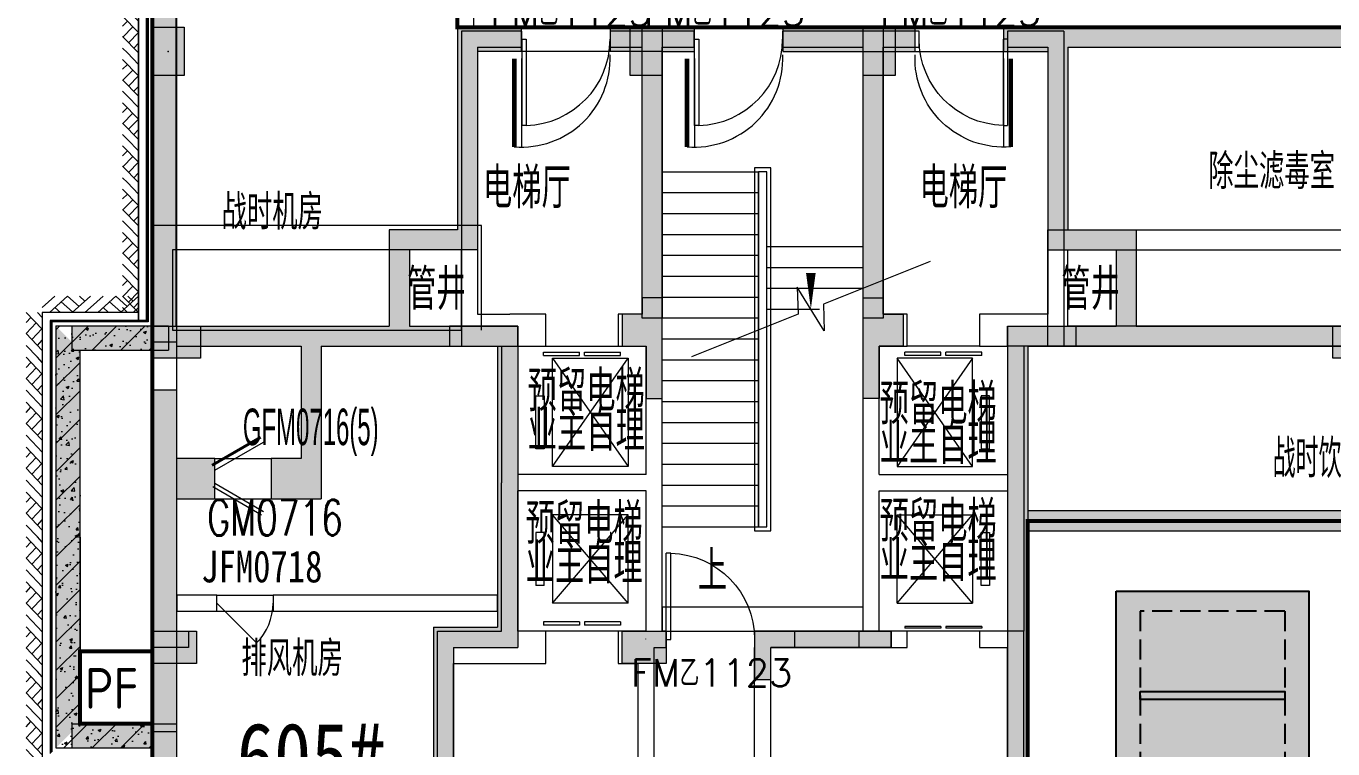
# Model space of a CAD drawing. Extents: x -264757 to 1033689, y 4049843 to 4347093.
# Drawn here: x -82954 to -66683, y 4130944 to 4139942 of the extents above; entities that cross this region are included whole.
import ezdxf

# ---------------------------------------------------------------- set-up
doc = ezdxf.new("R2010")
doc.units = 0
doc.header["$LTSCALE"] = 1000
doc.header["$MEASUREMENT"] = 0
doc.linetypes.add('AX-01DK-PB01$1$A-001-车位参照B1$0$A-001-车位参照B1$0$A-001-车位参照B1$0$A-H4-001-基本图形$0$A-001-车位B1$0$DASH', pattern=[0.35, 0.25, -0.1])
doc.linetypes.add('DASH', pattern=[0.35, 0.25, -0.1])
for name, color, linetype in [('AX-01DK-PB01$0$AX-001DK-01-PB01-02$0$A-3-Htch(wall)', 8, 'Continuous'), ('AX-01DK-PB01$0$AX-03CK-02-PB01$0$AX-03CK-02-PB01$0$PUB_HATCH', 8, 'Continuous'), ('AX-01DK-PB01$0$AX-03CK-02-PB01$0$AX-03CK-02-PB01$0$人防$0$人防$0$A-WIND-IDEN', 8, 'Continuous'), ('AX-01DK-PB01$0$PUB_TEXT', 8, 'Continuous'), ('子母车位', 7, 'Continuous')]:
    doc.layers.add(name, color=color, linetype=linetype)
for name, color, linetype, plot in [('AX-01DK-PB01$0$AX-01DK-PB01$0$AX-001DK-01-PB01-02$0$A-3-WinF(Text)', 8, 'Continuous', False), ('AX-01DK-PB01$0$AX-03CK-02-PB01$0$AX-03CK-02-PB01$0$WINDOW_TEXT', 8, 'Continuous', False), ('AX-01DK-PB01$0$AX-03CK-02-PB01$0$AX-03CK-02-PB01$0$人防$0$WINDOW_TEXT', 8, 'Continuous', False), ('WINDOW_TEXT', 8, 'Continuous', False)]:
    doc.layers.add(name, color=color, linetype=linetype, plot=plot)
doc.layers.add('无关图层', color=8, linetype='Continuous', lineweight=0)
doc.layers.add('车位归属楼栋范围线', color=7, linetype='Continuous', true_color=0x19e6c7)
doc.styles.add('-宋体', font='', dxfattribs={"width": 0.8})
doc.styles.add('AX-01DK-PB01$0$_TCH_DIM', font='SIMPLEX', dxfattribs={"bigfont": 'GBCBIG'})
doc.styles.add('AX-01DK-PB01$0$AX-01DK-PB01$0$AX-001DK-01-PB01-02$0$_TCH_WINDOW', font='SIMPLEX', dxfattribs={"bigfont": 'GBCBIG'})
doc.styles.add('AX-01DK-PB01$0$AX-01DK-PB01$0$Standard', font='gbenor.shx', dxfattribs={"bigfont": 'gbcbig.shx'})
doc.styles.add('AX-01DK-PB01$0$AX-03CK-02-PB01$0$AX-03CK-02-PB01$0$_TCH_DIM', font='SIMPLEX', dxfattribs={"bigfont": 'GBCBIG'})
doc.styles.add('AX-01DK-PB01$0$AX-03CK-02-PB01$0$AX-03CK-02-PB01$0$_TCH_DIM_T3', font='SIMPLEX', dxfattribs={"width": 0.705882, "bigfont": 'GBCBIG'})
doc.styles.add('AX-01DK-PB01$0$AX-03CK-02-PB01$0$AX-03CK-02-PB01$0$人防$0$_TCH_DIM', font='SIMPLEX', dxfattribs={"bigfont": 'GBCBIG'})
doc.styles.add('AX-01DK-PB01$0$AX-03CK-02-PB01$0$AX-03CK-02-PB01$0$人防$0$人防$0$_TCH_DIM', font='$ GAD E', dxfattribs={"width": 0.7, "bigfont": '$ GAD C'})
doc.styles.add('AX-01DK-PB01$1$AX-001DK-01-PB01-02$0$Standard', font='gbenor.shx', dxfattribs={"bigfont": 'gbcbig.shx'})
doc.styles.add('AX-01DK-PB01$1$AX-001DK-01-PB01-02$0$黑体', font='simhei.ttf')
doc.styles.add('AX-01DK-PB01-FJ$0$AX-001DK-01-PB01-02$0$Standard', font='gbenor.shx', dxfattribs={"bigfont": 'gbcbig.shx'})
doc.styles.get('-宋体').set_extended_font_data('SimSun')

# ---------------------------------------------------------------- blocks, each defined once
blk = doc.blocks.new('AX-01DK-PB01$1$$LinePat$素土夯实')
at = {"layer": '无关图层'}
for p, q in [((0, -210), (210, 0)), ((120, -300), (420, 0)), ((420, 0), (608, -188)), ((495, -300), (795, 0)), ((615, 0), (705, -90)), ((210, -210), (300, -300)), ((315, -105), (502, -293)), ((705, -300), (795, -210))]:
    blk.add_line(p, q, dxfattribs=at)
blk = doc.blocks.new('SX-CK-PB001-WNC$1$20211103.13313888')
at = {"layer": '无关图层'}
h = blk.add_hatch(color=256, dxfattribs=at)
h.dxf.hatch_style = 1
h.paths.add_polyline_path([(0, 600), (400, 600), (400, 0), (0, 0)])
blk.add_lwpolyline([(0, 600), (400, 600), (400, 0), (0, 0)], close=True, dxfattribs=at)
blk.add_point((200, 300), dxfattribs=at)
blk = doc.blocks.new('AX-01DK-PB01$0$AX-01DK-PB01$0$AX-001DK-01-PP01$0$AX-001DK-01-PP01$0$$DORLIB2D$00000127')
at = {"layer": '无关图层'}
for points in [[(-0.533, 0.795), (-0.533, 0.69)], [(-0.033, 0.795), (-0.533, 0.795)], [(-0.033, 0.795), (-0.033, 0.69)], [(0.533, 0.795), (0.033, 0.795)], [(0.033, 0.795), (0.033, 0.69)], [(0.533, 0.795), (0.533, 0.69)], [(-0.033, 0.69), (-0.533, 0.69)], [(0.533, 0.69), (0.033, 0.69)], [(0.5, 0.5), (-0.5, 0.5)]]:
    blk.add_lwpolyline(points, dxfattribs=at)
blk = doc.blocks.new('AX-01DK-PB01$0$AX-01DK-PB01$0$$DorLib2D$00000001')
at = {"layer": '无关图层'}
for p, q in [((0.45, 0.975), (0.5, 0.975)), ((0.45, 0), (0.45, 0.975)), ((0.5, 0), (0.5, 0.975)), ((0.5, 0), (0.45, 0))]:
    blk.add_line(p, q, dxfattribs=at)
at = {"layer": '无关图层', "lineweight": 13}
blk.add_arc((0.475, 0), 0.975, 91.4693, 180, dxfattribs=at)
blk = doc.blocks.new('AX-01DK-PB01$0$AX-03CK-02-PB01$0$AX-03CK-02-PB01$0$$U_DORLIB2D$00000009')
at = {"layer": '无关图层'}
blk.add_line((0.5, 0.219), (0.5, 1.213), dxfattribs=at)
at = {"layer": '无关图层', "const_width": 0.05}
blk.add_lwpolyline([(0.583, 0.219), (0.583, 1.219)], dxfattribs=at)
at = {"layer": '无关图层'}
blk.add_arc((0.5, 0.219), 1.001, 85.224, 182.3859, dxfattribs=at)
blk = doc.blocks.new('AX-01DK-PB01$0$AX-03CK-02-PB01$0$AX-03CK-02-PB01$0$人防$0$人防$0$$DorLib2D$00000191')
at = {"layer": '无关图层'}
blk.add_line((-0.5, 0.15), (0.366, 0.65), dxfattribs=at)
at = {"layer": '无关图层', "const_width": 0.05}
blk.add_lwpolyline([(-0.55, 0.237), (0.316, 0.737)], dxfattribs=at)
blk = doc.blocks.new('AX-01DK-PB01$0$AX-03CK-02-PB01$0$AX-03CK-02-PB01$0$人防$0$$DorLib2D$00000181')
at = {"layer": '无关图层'}
for p, q in [((-0.533, 0.141), (0.333, 0.641)), ((-0.5, 0.083), (0.366, 0.583))]:
    blk.add_line(p, q, dxfattribs=at)
blk = doc.blocks.new('$DorLib2D$00000114')
at = {"layer": '无关图层'}
blk.add_line((0.5, 0), (-0.207, 0.707), dxfattribs=at)
blk.add_arc((0.5, 0), 1, 135, 180, dxfattribs=at)
blk = doc.blocks.new('A$C741380cb')
at = {"layer": '子母车位', "true_color": 0x0617f9}
h = blk.add_hatch(color=5, dxfattribs=at)
h.dxf.hatch_style = 1
h.paths.add_polyline_path([(2400, 0), (2400, -10400), (0, -10400), (0, 0)])

msp = doc.modelspace()

# ---------------------------------------------------------------- hatches: boundary and pattern name
at = {"layer": 'AX-01DK-PB01$0$AX-001DK-01-PB01-02$0$A-3-Htch(wall)'}
for points in [[(-81083.6, 4140803.4), (-81383.6, 4140803.4), (-81383.6, 4136083), (-81183.6, 4136083), (-81083.6, 4136208)], [(-81183.6, 4136083), (-81383.6, 4136083), (-81383.6, 4135808), (-81083.6, 4135808), (-81083.6, 4135958)], [(-81383.6, 4135408), (-81383.6, 4107220.6), (-81083.6, 4107502.8), (-81083.6, 4135408)]]:
    msp.add_hatch(color=256, dxfattribs=at).paths.add_polyline_path(points)
at = {"layer": 'AX-01DK-PB01$0$AX-03CK-02-PB01$0$AX-03CK-02-PB01$0$PUB_HATCH'}
for points in [[(-77333.5, 4139628.4), (-77583.5, 4139928.4), (-77583.5, 4137408), (-77333.5, 4137158)], [(-77333.5, 4139628.4), (-76784.2, 4139628.4), (-76784.2, 4139928.4), (-77583.5, 4139928.4)], [(-75033.4, 4139928.4), (-75684.2, 4139928.4), (-75684.2, 4139628.4), (-75033.4, 4139628.4), (-75033.5, 4139728.1)], [(-75033.5, 4139628), (-74633.7, 4139628), (-74633.7, 4139928), (-75033.5, 4139928), (-75033.4, 4139728.3)], [(-73533.7, 4139628), (-71884.9, 4139628), (-71884.9, 4139928), (-73533.7, 4139928)], [(-70108.6, 4139928), (-70784.9, 4139928), (-70784.9, 4139628), (-70233.6, 4139628), (-70108.6, 4139790.7)], [(-70108.6, 4139790.7), (-69983.6, 4139678.4), (-64833.6, 4139678.4), (-64708.6, 4139761.7), (-64708.6, 4139928.4), (-70108.6, 4139928.4)], [(-70108.6, 4139790.7), (-70233.6, 4139628), (-70233.6, 4137158), (-69983.6, 4137408), (-69983.6, 4139678.4)], [(-77333.5, 4137158), (-77583.5, 4137408), (-78432.8, 4137408), (-78182.8, 4137158)], [(-78182.8, 4137158), (-78432.8, 4137408), (-78432.8, 4136208), (-78307.8, 4136124.7), (-78182.8, 4136208)], [(-69983.6, 4137408), (-70233.6, 4137158), (-69383.6, 4137158), (-69133.6, 4137408)], [(-69133.6, 4137408), (-69383.6, 4137158), (-69383.6, 4136208), (-69258.6, 4136124.7), (-69133.6, 4136208)], [(-81183.6, 4136083), (-81083.6, 4135958), (-79530.3, 4135958), (-79405.3, 4136041.4), (-79405.3, 4136208), (-81083.6, 4136208)], [(-79405.3, 4136041.4), (-79280.3, 4135958), (-78307.8, 4135958), (-78307.8, 4136124.7), (-78432.8, 4136208), (-79405.3, 4136208)], [(-78307.8, 4136124.7), (-78307.8, 4135958), (-77083.6, 4135958), (-76833.6, 4136208), (-78182.8, 4136208)], [(-76833.6, 4136208), (-77083.6, 4135958), (-77083.6, 4132458), (-76833.6, 4132208)], [(-70733.5, 4136208), (-70483.5, 4135958), (-69258.6, 4135958), (-69258.6, 4136124.7), (-69383.6, 4136208)], [(-70483.5, 4135958), (-70733.5, 4136208), (-70733.5, 4135783), (-70483.5, 4135783)], [(-69258.6, 4136124.7), (-69258.6, 4135958), (-64708.6, 4135958), (-64708.6, 4136124.7), (-64833.6, 4136208), (-69133.6, 4136208)], [(-79405.3, 4136041.4), (-79530.3, 4135958), (-79530.3, 4134558.4), (-79280.3, 4134058.4), (-79280.3, 4135958)], [(-70483.5, 4135783), (-70733.5, 4135783), (-70733.5, 4133783), (-70483.5, 4133783)], [(-70483.2, 4135783), (-70733.2, 4135783), (-70733.2, 4133783), (-70583.3, 4133783), (-70483.2, 4133908)], [(-81080.3, 4134058.4), (-80605.3, 4134058.4), (-80605.3, 4134558.4), (-81080.3, 4134558.4)], [(-79530.3, 4134558.4), (-79905.3, 4134558.4), (-79905.3, 4134058.4), (-79280.3, 4134058.4)], [(-70483.2, 4133658), (-64493.8, 4133658), (-64493.8, 4133908), (-70483.2, 4133908), (-70583.3, 4133783)], [(-70483.5, 4133783), (-70733.5, 4133783), (-70733.5, 4133031), (-70608.4, 4133032), (-70483.5, 4133031)], [(-70583.3, 4133783), (-70733.2, 4133783), (-70733.2, 4133033), (-70608.4, 4133032), (-70483.2, 4133033), (-70483.2, 4133658)], [(-70608.4, 4133032), (-70733.2, 4133033), (-70733.2, 4128158.4), (-70483.2, 4127908.4), (-70483.2, 4133033)], [(-77883.5, 4132458), (-77633.5, 4132208), (-76833.6, 4132208), (-77083.6, 4132458)], [(-77633.5, 4132208), (-77883.5, 4132458), (-77883.5, 4127907.4), (-77633.5, 4128157.4)]]:
    msp.add_hatch(color=256, dxfattribs=at).paths.add_polyline_path(points)
at = {"layer": '无关图层'}
h = msp.add_hatch(dxfattribs=at)
h.set_pattern_fill('钢筋混凝土', color=256, scale=100)
h.set_pattern_definition([(45, (-1, 0.0001), (-176.776695, 176.776695), []), (50, (-1, 0.0001), (717.26018, -62.752135), [75, -825]), (355, (-1, 0.0001), (-138.75133, 752.19213), [60, -660]), (100.4514, (58.8, -5.2), (578.50938, 689.43954), [63.74019, -701.14211]), (46.1842, (-1, 200), (1067.24105, -165.51901), [112.5, -1237.5]), (96.6356, (87.9, 186.2), (934.6627, 974.11787), [95.6103, -1051.713]), (351.1842, (-1, 200), (934.66195, 974.1186), [90, -990]), (21, (99, 150), (596.90705, -402.61889), [75, -825]), (326, (99, 150), (243.31533, 725.15005), [60, -660]), (71.4514, (148.74, 116.45), (840.22263, 322.5305), [63.74019, -701.14211]), (37.5, (-1, 0.0001), (12.159855, 332.893854), [0, -652, 0, -670, 0, -662.5]), (7.5, (-1, 0.0001), (263.069537, 394.411712), [0, -382, 0, -637, 0, -252.5]), (327.5, (-224, 0.0001), (533.822436, -22.554872), [0, -250, 0, -780, 0, -1035]), (317.5, (-324, 0.0001), (583.18617, 100.10498), [0, -325, 0, -518, 0, -735])])
h.paths.add_polyline_path([(-81384.5, 4152908), (-81384.5, 4136208), (-81084.5, 4136208), (-81084.5, 4152908)])
for points in [[(-81083.6, 4152458), (-81383.6, 4152158), (-81383.6, 4136209), (-81283.6, 4136042.3), (-81083.6, 4136009)], [(-75033.5, 4139928), (-75033.5, 4139328), (-75433.5, 4139328), (-75433.5, 4139928)], [(-72133.5, 4139928), (-72133.5, 4139328), (-72533.5, 4139328), (-72533.5, 4139928)], [(-75233.5, 4135958), (-75233.5, 4135308), (-75033.5, 4135308), (-75033.5, 4136558), (-75283.5, 4136558), (-75283.5, 4136358), (-75533.5, 4136358), (-75533.5, 4135958)], [(-72333.5, 4135958), (-72333.5, 4135308), (-72533.5, 4135308), (-72533.5, 4136558), (-72283.5, 4136558), (-72283.5, 4136358), (-72033.5, 4136358), (-72033.5, 4135958)], [(-82283.8, 4135909), (-82583.8, 4136209), (-82583.3, 4130957.9), (-82283.4, 4131257.9)], [(-82383.8, 4135909), (-81183.6, 4135909), (-81183.6, 4136209), (-82383.8, 4136209)], [(-80783.4, 4135808), (-81383.4, 4135808), (-81383.4, 4136208), (-80783.4, 4136208)], [(-77683.5, 4136208), (-77683.5, 4135958), (-76833.5, 4135958), (-76833.5, 4136208)], [(-69883.5, 4136208), (-69883.5, 4135958), (-70733.5, 4135958), (-70733.5, 4136208)], [(-66683.5, 4136208), (-65883.5, 4136208), (-65883.5, 4135808), (-66683.5, 4135808)], [(-81383.6, 4136009), (-81383.6, 4135808), (-81083.6, 4135808), (-81083.6, 4136009)], [(-81383.6, 4135408), (-81383.2, 4131257.9), (-81233.2, 4131132.9), (-81083.2, 4131157.9), (-81083.6, 4135408)], [(-80833.6, 4132008), (-81383.6, 4132008), (-81383.6, 4132408), (-80833.6, 4132408)], [(-74983, 4132008), (-75533, 4132008), (-75533, 4132408), (-74983, 4132408)], [(-73683.2, 4131808), (-73683.2, 4132208), (-73383.2, 4132208), (-73383.2, 4132408), (-73883.2, 4132408), (-73883.2, 4131808)], [(-72583, 4132408), (-72183, 4132408), (-72183, 4132208), (-72583, 4132208)], [(-82383.4, 4130957.9), (-81383.2, 4130957.9), (-81283.2, 4131091.2), (-81083.2, 4131257.9), (-82383.4, 4131257.9)], [(-81383.2, 4131157.9), (-81383.6, 4107408), (-81083.6, 4107408), (-81083.2, 4131157.9)]]:
    msp.add_hatch(color=256, dxfattribs=at).paths.add_polyline_path(points)
h = msp.add_hatch(color=256, dxfattribs=at)
h.dxf.hatch_style = 1
h.paths.add_polyline_path([(-75283.5, 4139878), (-75033.5, 4139878), (-75033.5, 4136308), (-75283.5, 4136308)])
h = msp.add_hatch(color=256, dxfattribs=at)
h.dxf.hatch_style = 1
h.paths.add_polyline_path([(-72533.5, 4139928), (-72283.5, 4139928), (-72283.5, 4136308), (-72533.5, 4136308)])
h = msp.add_hatch(dxfattribs=at)
h.set_pattern_fill('ARMORED', color=256, scale=50, style=0)
h.set_pattern_definition([(50, (-1289167.93, 3791894.28), (358.63009, -31.37607), [37.5, -412.5]), (355, (-1289167.93, 3791894.3), (-69.37567, 376.09607), [30, -330]), (100.4514, (-1289138.04, 3791891.67), (289.25469, 344.71977), [31.8701, -350.57106]), (46.1842, (-1289167.93, 3791994.3), (533.62052, -82.7595), [56.25, -618.75]), (96.6356, (-1289123.46, 3791987.4), (467.33135, 487.05894), [47.80514, -525.8565]), (351.1842, (-1289167.93, 3791994.3), (467.33097, 487.0593), [45, -495]), (21, (-1289117.93, 3791969.28), (298.453526, -201.309445), [37.5, -412.5]), (326, (-1289117.93, 3791969.3), (121.65767, 362.57502), [30, -330]), (71.4514, (-1289093.06, 3791952.5), (420.11131, 161.26525), [31.8701, -350.57106]), (37.5, (-1289167.93, 3791894.28), (6.079928, 166.446927), [0, -326, 0, -335, 0, -331.25]), (7.5, (-1289167.93, 3791894.28), (131.534769, 197.205856), [0, -191, 0, -318.5, 0, -126.25]), (327.5, (-1289279.43, 3791894.28), (266.911218, -11.277436), [0, -125, 0, -390, 0, -517.5]), (317.5, (-1289329.43, 3791894.28), (291.593085, 50.05249), [0, -162.5, 0, -259, 0, -367.5]), (45, (-1289167.93, 3791894.28), (-176.776695, 176.776695), [])])
h.paths.add_polyline_path([(-81383.4, 4136208), (-82583.4, 4136208), (-82583.3, 4130957.9), (-81383.3, 4130957.9), (-81383.3, 4131257.9), (-82283.3, 4131257.9), (-82283.4, 4135908), (-81383.4, 4135908)])
h = msp.add_hatch(dxfattribs=at)
h.set_pattern_fill('ARMORED', color=256, scale=100)
h.set_pattern_definition([(50, (-1150819.76, 3740220.52), (358.63009, -31.37607), [37.5, -412.5]), (355, (-1150819.76, 3740220.52), (-69.37567, 376.09607), [30, -330]), (100.4514, (-1150789.87, 3740217.9), (289.25469, 344.71977), [31.8701, -350.57106]), (46.1842, (-1150819.76, 3740320.52), (533.62052, -82.7595), [56.25, -618.75]), (96.6356, (-1150775.3, 3740313.63), (467.33135, 487.05894), [47.80514, -525.8565]), (351.1842, (-1150819.76, 3740320.5), (467.33097, 487.0593), [45, -495]), (21, (-1150769.76, 3740295.52), (298.453526, -201.309445), [37.5, -412.5]), (326, (-1150769.76, 3740295.52), (121.65767, 362.57502), [30, -330]), (71.4514, (-1150744.9, 3740278.75), (420.11131, 161.26525), [31.8701, -350.57106]), (37.5, (-1150819.76, 3740220.52), (6.079928, 166.446927), [0, -326, 0, -335, 0, -331.25]), (7.5, (-1150819.76, 3740220.52), (131.53477, 197.205856), [0, -191, 0, -318.5, 0, -126.25]), (327.5, (-1150931.26, 3740220.52), (266.911218, -11.277436), [0, -125, 0, -390, 0, -517.5]), (317.5, (-1150981.26, 3740220.52), (291.593085, 50.05249), [0, -162.5, 0, -259, 0, -367.5]), (45, (-1150819.76, 3740220.52), (-176.776695, 176.776695), [])])
h.paths.add_polyline_path([(-81083.4, 4135408), (-81383.4, 4135408), (-81383.4, 4123708), (-81083.4, 4123708)])
h.paths.add_polyline_path([(-81383.4, 4135808), (-81083.4, 4135808), (-81083.4, 4136208), (-81383.4, 4136208)])
h = msp.add_hatch(color=256, dxfattribs=at)
h.dxf.hatch_style = 1
h.paths.add_polyline_path([(-80783.4, 4135808), (-81383.4, 4135808), (-81383.4, 4136208), (-80783.4, 4136208)])
h = msp.add_hatch(color=256, dxfattribs=at)
h.dxf.hatch_style = 1
h.paths.add_polyline_path([(-77683.5, 4136208), (-77683.5, 4135958), (-76833.5, 4135958), (-76833.5, 4136208)])
h = msp.add_hatch(color=256, dxfattribs=at)
h.dxf.hatch_style = 1
h.paths.add_polyline_path([(-69883.5, 4136208), (-69883.5, 4135958), (-70733.5, 4135958), (-70733.5, 4136208)])
h = msp.add_hatch(color=256, dxfattribs=at)
h.dxf.hatch_style = 1
h.paths.add_polyline_path([(-80933.4, 4132408), (-80933.4, 4132208), (-81133.4, 4132208), (-81133.1, 4132208), (-81383.1, 4132208), (-81383.4, 4132408)])
h = msp.add_hatch(color=256, dxfattribs=at)
h.dxf.hatch_style = 1
h.paths.add_polyline_path([(-73683.2, 4132208), (-73683.2, 4131808), (-73883.2, 4131808), (-73883.2, 4132208), (-73883.2, 4132208), (-73883.2, 4132408), (-75033.2, 4132408), (-75033.2, 4132408), (-72533.2, 4132408), (-72533.2, 4132408), (-72183.2, 4132408), (-72183.2, 4132208)])

# ---------------------------------------------------------------- linework, layer by layer
at = {"layer": '子母车位', "color": 8, "linetype": 'AX-01DK-PB01$1$A-001-车位参照B1$0$A-001-车位参照B1$0$A-001-车位参照B1$0$A-H4-001-基本图形$0$A-001-车位B1$0$DASH'}
for p, q in [((-67283.4, 4132658, 0), (-69083.4, 4132658, 0)), ((-69083.4, 4132658, 0), (-69083.4, 4128108, 0)), ((-67283.4, 4132658, 0), (-67283.4, 4128108, 0))]:
    msp.add_line(p, q, dxfattribs=at)
at = {"layer": '子母车位', "color": 83, "elevation": 0}
msp.add_lwpolyline([(-69383.4, 4132908), (-66983.4, 4132908), (-66983.4, 4127808), (-69383.4, 4127808)], close=True, dxfattribs=at)
at = {"layer": '子母车位', "elevation": 0}
msp.add_lwpolyline([(-69083.4, 4131658), (-67283.4, 4131658), (-67283.4, 4131558), (-69083.4, 4131558)], close=True, dxfattribs=at)
at = {"layer": '无关图层'}
for p, q in [((-81083.6, 4152458), (-81083.6, 4136009)), ((-81453.9, 4136258.6), (-81453.9, 4152088)), ((-81443.9, 4136258.6), (-81443.9, 4152098)), ((-81433.9, 4152108), (-81433.9, 4136258.6)), ((-81383.6, 4152158), (-81383.6, 4136209)), ((-81553.9, 4151988), (-81553.9, 4136258.6)), ((-81553.9, 4136258.6), (-81553.9, 4151988)), ((-81383.6, 4140803.4), (-81383.6, 4136083)), ((-81083.6, 4140803.4), (-81083.6, 4136208)), ((-77383.5, 4140928.4), (-77383.5, 4139928.4)), ((-77583.5, 4140728.4), (-77583.5, 4139928.4)), ((-77583.5, 4139928.4), (-77583.5, 4137408)), ((-76784.2, 4139928.4), (-77583.5, 4139928.4)), ((-77383.5, 4139928.4), (-77583.5, 4139928.4)), ((-77533.5, 4139878), (-77533.5, 4135958)), ((-76783.5, 4139878), (-77533.5, 4139878)), ((-76784.2, 4139628.4), (-76784.2, 4139928.4)), ((-76783.5, 4139678), (-76783.5, 4139878)), ((-75033.4, 4139928.4), (-75684.2, 4139928.4)), ((-75684.2, 4139928.4), (-75684.2, 4139628.4)), ((-75133.5, 4139878), (-75683.5, 4139878)), ((-75683.5, 4139878), (-75683.5, 4139678)), ((-74634.6, 4139878), (-75133.5, 4139878)), ((-74633.7, 4139928), (-75033.5, 4139928)), ((-74634.6, 4139678), (-74634.6, 4139878)), ((-74633.7, 4139628), (-74633.7, 4139928)), ((-74633.7, 4139928), (-73533.7, 4139928)), ((-72433.5, 4139878), (-73534.6, 4139878)), ((-73534.6, 4139878), (-73534.6, 4139678)), ((-71884.9, 4139928), (-73533.7, 4139928)), ((-73533.7, 4139928), (-73533.7, 4139628)), ((-71834.9, 4139878), (-72433.5, 4139878)), ((-71884.9, 4139628), (-71884.9, 4139928)), ((-71834.9, 4139678), (-71834.9, 4139878)), ((-70108.6, 4139928), (-70784.9, 4139928)), ((-70784.9, 4139928), (-70784.9, 4139628)), ((-70033.2, 4139878), (-70734.9, 4139878)), ((-70734.9, 4139878), (-70734.9, 4139678)), ((-70108.6, 4139928.4), (-64708.6, 4139928.4)), ((-70033.2, 4139878), (-70033.2, 4135958)), ((-77333.5, 4139678), (-77333.5, 4136358)), ((-77333.5, 4139678), (-76783.5, 4139678)), ((-75683.5, 4139678), (-75283.5, 4139678)), ((-75283.5, 4136358), (-75283.5, 4139678)), ((-75033.5, 4139678), (-74634.6, 4139678)), ((-75033.5, 4136058), (-75033.5, 4139678)), ((-73534.6, 4139678), (-72533.5, 4139678)), ((-72533.5, 4136058), (-72533.5, 4139678)), ((-72283.5, 4139678), (-71834.9, 4139678)), ((-72283.5, 4136358), (-72283.5, 4139678)), ((-70734.9, 4139678), (-70233.2, 4139678)), ((-70233.2, 4139678), (-70233.2, 4136358)), ((-69983.6, 4139678.4), (-69983.6, 4137408)), ((-69983.6, 4139678.4), (-64833.6, 4139678.4)), ((-77333.5, 4139628.4), (-77333.5, 4137158)), ((-77333.5, 4139628.4), (-76784.2, 4139628.4)), ((-76784.2, 4139628.4), (-75684.2, 4139628.4)), ((-75684.2, 4139628.4), (-75033.4, 4139628.4)), ((-75033.5, 4139628), (-74633.7, 4139628)), ((-73533.7, 4139628), (-71884.9, 4139628)), ((-71884.9, 4139628), (-70784.9, 4139628)), ((-70784.9, 4139628), (-70233.6, 4139628)), ((-70233.6, 4139628), (-70233.6, 4137158)), ((-75033.3, 4133709), (-75033.3, 4138129)), ((-75033.3, 4138129), (-73833.3, 4138129)), ((-73833.3, 4133709), (-73833.3, 4138129)), ((-75033.3, 4137869), (-73833.3, 4137869)), ((-75033.3, 4137609), (-73833.3, 4137609)), ((-77583.5, 4137408), (-78432.8, 4137408)), ((-78432.8, 4137408), (-78432.8, 4136208)), ((-69983.6, 4137408), (-69133.6, 4137408)), ((-69133.6, 4137408), (-69133.6, 4136208)), ((-75033.3, 4137349), (-73833.3, 4137349)), ((-77333.5, 4137158), (-78182.8, 4137158)), ((-78182.8, 4137158), (-78182.8, 4136208)), ((-75033.3, 4137089), (-73833.3, 4137089)), ((-73733.3, 4137199), (-72533.3, 4137199)), ((-70233.6, 4137158), (-69383.6, 4137158)), ((-69383.6, 4137158), (-69383.6, 4136208)), ((-73733.3, 4136939), (-72533.3, 4136939)), ((-75033.3, 4136829), (-73833.3, 4136829)), ((-75033.3, 4136569), (-73833.3, 4136569)), ((-73733.3, 4136679), (-72533.3, 4136679)), ((-73733.3, 4136419), (-73077.5, 4136419)), ((-81553.9, 4136378.6), (-82754.3, 4136378.6)), ((-82754.3, 4136378.6), (-82753.9, 4130787.3)), ((-81553.9, 4136378.6), (-82754.3, 4136378.6)), ((-82754.3, 4136378.6), (-82753.9, 4130787.3)), ((-81433.9, 4136278.6), (-82654.3, 4136278.6)), ((-82654.3, 4136278.6), (-82653.9, 4130887.3)), ((-81433.9, 4136268.6), (-82644.3, 4136268.6)), ((-82644.3, 4136268.6), (-82643.9, 4130897.3)), ((-81433.9, 4136258.6), (-82634.3, 4136258.6)), ((-82634.3, 4136258.6), (-82633.9, 4130907.3)), ((-77333.5, 4136358), (-76933.5, 4136358)), ((-76483.5, 4136358), (-76933.5, 4136358)), ((-76483.5, 4135958), (-76483.5, 4136358)), ((-75283.5, 4136358), (-75583.5, 4136358)), ((-75583.5, 4136358), (-75583.5, 4135958)), ((-75033.3, 4136309), (-73833.3, 4136309)), ((-71983.5, 4136358), (-72283.5, 4136358)), ((-71983.5, 4135958), (-71983.5, 4136358)), ((-70633.2, 4136358), (-71083.5, 4136358)), ((-71083.5, 4136358), (-71083.5, 4135958)), ((-70233.2, 4136358), (-70633.2, 4136358)), ((-82583.8, 4136209), (-82583.3, 4130957.9)), ((-82383.8, 4136209), (-81183.6, 4136209)), ((-82383.8, 4136209), (-82383.8, 4135909)), ((-81383.6, 4136083), (-81383.6, 4135808)), ((-81183.6, 4136209), (-81183.6, 4135909)), ((-81083.6, 4136208), (-79405.3, 4136208)), ((-79405.3, 4136208), (-78432.8, 4136208)), ((-78182.8, 4136208), (-76833.6, 4136208)), ((-76833.6, 4136208), (-76833.6, 4132208)), ((-70733.5, 4136208), (-69383.6, 4136208)), ((-70733.5, 4136208), (-70733.5, 4135783)), ((-69133.6, 4136208), (-64833.6, 4136208)), ((-81383.6, 4136009), (-81383.6, 4135808)), ((-81083.6, 4136009), (-81383.6, 4136009)), ((-81083.6, 4136009), (-81083.6, 4135808)), ((-81083.6, 4135958), (-79530.3, 4135958)), ((-81083.6, 4135958), (-81083.6, 4135808)), ((-79530.3, 4135958), (-79530.3, 4134558.4)), ((-79280.3, 4135958), (-79280.3, 4134058.4)), ((-79280.3, 4135958), (-78307.8, 4135958)), ((-78307.8, 4135958), (-77083.6, 4135958)), ((-77533.5, 4135958), (-77033.5, 4135958)), ((-77083.6, 4135958), (-77083.6, 4132458)), ((-77033.5, 4135958), (-77033.5, 4134258)), ((-76833.5, 4135958), (-76833.5, 4134358)), ((-76833.5, 4135958), (-76483.5, 4135958)), ((-75583.5, 4135958), (-75233.5, 4135958)), ((-75233.5, 4134358), (-75233.5, 4135958)), ((-75033.5, 4134258), (-75033.5, 4136058)), ((-75033.3, 4136049), (-73833.3, 4136049)), ((-72533.5, 4134258), (-72533.5, 4136058)), ((-72333.5, 4134358), (-72333.5, 4135958)), ((-72333.5, 4135958), (-71983.5, 4135958)), ((-71083.5, 4135958), (-70733.2, 4135958)), ((-70733.2, 4135958), (-70733.2, 4134358)), ((-70533.2, 4135958), (-70533.2, 4134258)), ((-70033.2, 4135958), (-70533.2, 4135958)), ((-70483.5, 4135958), (-69258.6, 4135958)), ((-70483.5, 4135958), (-70483.5, 4135783)), ((-69258.6, 4135958), (-64708.6, 4135958)), ((-82383.8, 4135909), (-81183.6, 4135909)), ((-82283.8, 4135909), (-82283.4, 4131257.9)), ((-81083.6, 4135808), (-81383.6, 4135808)), ((-81083.6, 4135808), (-81383.6, 4135808)), ((-75033.3, 4135789), (-73833.3, 4135789)), ((-70733.5, 4135783), (-70733.5, 4133783)), ((-70733.2, 4135783), (-70733.2, 4133783)), ((-70483.5, 4135783), (-70483.5, 4133783)), ((-70483.2, 4135783), (-70483.2, 4133908)), ((-75033.3, 4135529), (-73833.3, 4135529)), ((-81383.6, 4135408), (-81383.2, 4131257.9)), ((-81083.6, 4135408), (-81383.6, 4135408)), ((-81383.6, 4135408), (-81383.6, 4107220.6)), ((-81083.6, 4135408), (-81383.6, 4135408)), ((-81083.6, 4135408), (-81083.2, 4131157.9)), ((-81083.6, 4135408), (-81083.6, 4107502.8)), ((-75033.3, 4135269), (-73833.3, 4135269)), ((-75033.3, 4135009), (-73833.3, 4135009)), ((-75033.3, 4134749), (-73833.3, 4134749)), ((-80605.3, 4134558.4), (-81080.3, 4134558.4)), ((-81080.3, 4134558.4), (-81080.3, 4134058.4)), ((-80605.3, 4134058.4), (-80605.3, 4134558.4)), ((-80605.3, 4134558.4), (-79905.3, 4134558.4)), ((-79530.3, 4134558.4), (-79905.3, 4134558.4)), ((-79905.3, 4134558.4), (-79905.3, 4134058.4)), ((-75033.3, 4134489), (-73833.3, 4134489)), ((-75233.5, 4134358), (-76833.5, 4134358)), ((-72333.5, 4134358), (-70733.2, 4134358)), ((-77033.5, 4132408), (-77033.5, 4134258)), ((-75233.5, 4134158), (-76833.5, 4134158)), ((-76833.5, 4132408), (-76833.5, 4134158)), ((-75233.5, 4132408), (-75233.5, 4134158)), ((-75033.5, 4132408), (-75033.5, 4134258)), ((-75033.3, 4134229), (-73833.3, 4134229)), ((-72533.5, 4132408), (-72533.5, 4134258)), ((-72333.5, 4134158), (-70733.2, 4134158)), ((-72333.5, 4132408), (-72333.5, 4134158)), ((-70733.2, 4134158), (-70733.2, 4132408)), ((-70533.2, 4134258), (-70533.2, 4132408)), ((-81080.3, 4134058.4), (-80605.3, 4134058.4)), ((-80605.3, 4134058.4), (-79905.3, 4134058.4)), ((-79905.3, 4134058.4), (-79280.3, 4134058.4)), ((-75033.3, 4133969), (-73833.3, 4133969)), ((-75458.5, 4133858), (-76398.5, 4133858)), ((-76398.5, 4133858), (-76398.5, 4132758)), ((-76398.5, 4132758), (-75458.5, 4133858)), ((-75458.5, 4132758), (-76398.5, 4133858)), ((-75458.5, 4132758), (-75458.5, 4133858)), ((-72108.5, 4132758), (-72108.5, 4133858)), ((-72108.5, 4133858), (-71168.5, 4133858)), ((-71168.5, 4132758), (-72108.5, 4133858)), ((-72108.5, 4132758), (-71168.5, 4133858)), ((-71168.5, 4133858), (-71168.5, 4132758)), ((-64493.8, 4133908), (-70483.2, 4133908)), ((-76503.5, 4133638), (-76608.5, 4133638)), ((-76608.5, 4133638), (-76608.5, 4132978)), ((-76503.5, 4132978), (-76503.5, 4133638)), ((-75033.3, 4133709), (-73833.3, 4133709)), ((-71063.5, 4132978), (-71063.5, 4133638)), ((-71063.5, 4133638), (-70958.5, 4133638)), ((-70958.5, 4133638), (-70958.5, 4132978)), ((-70733.5, 4133783), (-70733.5, 4133031)), ((-70733.2, 4133783), (-70733.2, 4133033)), ((-70483.5, 4133783), (-70483.5, 4133031)), ((-70483.2, 4133658), (-64493.8, 4133658)), ((-70483.2, 4133658), (-70483.2, 4133033)), ((-70733.2, 4133033), (-70733.2, 4128158.4)), ((-70483.2, 4133033), (-70483.2, 4127908.4)), ((-80579.6, 4132858.4), (-81079.8, 4132858.4)), ((-81079.8, 4132858.4), (-81079.8, 4132658.4)), ((-80579.6, 4132658.4), (-80579.6, 4132858.4)), ((-80579.6, 4132858.4, 0), (-79879.6, 4132858.4, 0)), ((-77083.8, 4132858.4), (-79879.6, 4132858.4)), ((-79879.6, 4132858.4), (-79879.6, 4132658.4)), ((-77083.8, 4132658.4), (-77083.8, 4132858.4)), ((-76503.5, 4132978), (-76608.5, 4132978)), ((-70958.5, 4132978), (-71063.5, 4132978)), ((-81079.8, 4132658.4), (-80579.6, 4132658.4)), ((-80579.6, 4132658.4, 0), (-79879.6, 4132658.4, 0)), ((-79879.6, 4132658.4), (-77083.8, 4132658.4)), ((-77883.5, 4132458), (-77083.6, 4132458)), ((-77883.5, 4132458), (-77883.5, 4127907.4)), ((-77833.5, 4132408), (-77033.5, 4132408)), ((-77833.5, 4129858.6), (-77833.5, 4132408)), ((-76483.5, 4132408), (-76833.5, 4132408)), ((-76483.5, 4132008), (-76483.5, 4132408)), ((-75233.5, 4132408), (-75583.5, 4132408)), ((-75583.5, 4132408), (-75583.5, 4132008)), ((-74983.2, 4132408), (-75033.5, 4132408)), ((-74983.2, 4132208), (-74983.2, 4132408)), ((-73783.2, 4132408), (-73883.2, 4132408)), ((-73883.2, 4132408), (-73883.2, 4132208)), ((-72533.5, 4132408), (-73783.2, 4132408)), ((-71983.5, 4132408), (-72333.5, 4132408)), ((-71983.5, 4132208), (-71983.5, 4132408)), ((-70533.4, 4132408), (-71083.5, 4132408)), ((-71083.5, 4132408), (-71083.5, 4132208)), ((-70533.2, 4132408), (-70733.2, 4132408)), ((-70533.4, 4127908), (-70533.4, 4132408)), ((-77633.5, 4132208), (-76833.6, 4132208)), ((-77633.5, 4132208), (-77633.5, 4128157.4)), ((-75237.7, 4132308.2), (-75237.5, 4132312.4)), ((-75133.5, 4132208), (-75133.5, 4132208)), ((-75133.5, 4132208), (-74983.2, 4132208)), ((-75133.5, 4129758.6), (-75133.5, 4132208)), ((-73883.2, 4128158), (-73883.2, 4132208)), ((-72433.5, 4132208), (-73683.2, 4132208)), ((-73683.2, 4128308), (-73683.2, 4132208)), ((-72433.5, 4132208), (-71983.5, 4132208)), ((-71083.5, 4132208), (-70733.4, 4132208)), ((-70733.4, 4128308), (-70733.4, 4132208)), ((-77633.5, 4132008), (-76933.5, 4132008)), ((-77633.5, 4129958.6), (-77633.5, 4132008)), ((-76933.5, 4132008), (-76483.5, 4132008)), ((-75583.5, 4132008), (-75333.5, 4132008)), ((-75333.5, 4129958.6), (-75333.5, 4132008)), ((-82383.4, 4131257.9), (-81083.2, 4131257.9)), ((-82383.4, 4131257.9), (-82383.4, 4130957.9)), ((-81383.2, 4131157.9), (-81383.6, 4107408)), ((-81083.2, 4131157.9), (-81383.2, 4131157.9)), ((-81083.2, 4131157.9), (-81083.6, 4107408)), ((-82383.4, 4130957.9), (-81383.2, 4130957.9))]:
    msp.add_line(p, q, dxfattribs=at)
for points in [[(-81384.5, 4152908), (-81384.5, 4136208), (-81084.5, 4136208), (-81084.5, 4152908)], [(-75033.5, 4139928), (-75033.5, 4139328), (-75433.5, 4139328), (-75433.5, 4139928)], [(-75033.5, 4136308), (-75283.5, 4136308), (-75283.5, 4139928), (-75033.5, 4139928)], [(-75283.5, 4139928), (-75033.5, 4139928), (-75033.5, 4136308), (-75283.5, 4136308)], [(-75033.4, 4136308), (-75283.4, 4136308), (-75283.4, 4139928), (-75033.4, 4139928)], [(-72283.5, 4136308), (-72533.5, 4136308), (-72533.5, 4139928), (-72283.5, 4139928)], [(-72533.5, 4139928), (-72283.5, 4139928), (-72283.5, 4136308), (-72533.5, 4136308)], [(-72133.5, 4139928), (-72133.5, 4139328), (-72533.5, 4139328), (-72533.5, 4139928)], [(-73683.3, 4138179), (-73883.3, 4138179), (-73883.3, 4133659), (-73683.3, 4133659)], [(-73733.3, 4138129), (-73833.3, 4138129), (-73833.3, 4133709), (-73733.3, 4133709)], [(-70233.9, 4135958), (-70233.9, 4137408), (-62334.3, 4137408), (-62334.3, 4135958)], [(-77534.3, 4136158), (-77534.3, 4137158), (-81133.9, 4137158), (-81133.9, 4136158)], [(-69983.9, 4136208), (-69983.9, 4137158), (-62584.3, 4137158), (-62584.3, 4136208)], [(-75233.5, 4135958), (-75233.5, 4135308), (-75033.5, 4135308), (-75033.5, 4136558), (-75283.5, 4136558), (-75283.5, 4136358), (-75533.5, 4136358), (-75533.5, 4135958)], [(-72333.5, 4135958), (-72333.5, 4135308), (-72533.5, 4135308), (-72533.5, 4136558), (-72283.5, 4136558), (-72283.5, 4136358), (-72033.5, 4136358), (-72033.5, 4135958)], [(-81383.4, 4136208), (-82583.4, 4136208), (-82583.3, 4130957.9), (-81383.3, 4130957.9), (-81383.3, 4131257.9), (-82283.3, 4131257.9), (-82283.4, 4135908), (-81383.4, 4135908)], [(-81383.4, 4136208), (-81083.4, 4136208), (-81083.4, 4123708), (-81383.4, 4123708)], [(-80783.4, 4135808), (-81383.4, 4135808), (-81383.4, 4136208), (-80783.4, 4136208)], [(-80783.4, 4135808), (-81383.4, 4135808), (-81383.4, 4136208), (-80783.4, 4136208)], [(-77683.5, 4136208), (-77683.5, 4135958), (-76833.5, 4135958), (-76833.5, 4136208)], [(-69883.5, 4136208), (-69883.5, 4135958), (-70733.5, 4135958), (-70733.5, 4136208)], [(-66683.5, 4136208), (-65883.5, 4136208), (-65883.5, 4135808), (-66683.5, 4135808)], [(-76398.5, 4135808), (-75458.5, 4135808), (-75458.5, 4134458), (-76398.5, 4134458)], [(-71168.5, 4135808), (-72108.5, 4135808), (-72108.5, 4134458), (-71168.5, 4134458)], [(-76608.5, 4135338), (-76503.5, 4135338), (-76503.5, 4134678), (-76608.5, 4134678)], [(-70958.5, 4135338), (-71063.5, 4135338), (-71063.5, 4134678), (-70958.5, 4134678)], [(-80833.6, 4132008), (-81383.6, 4132008), (-81383.6, 4132408), (-80833.6, 4132408)], [(-74983, 4132008), (-75533, 4132008), (-75533, 4132408), (-74983, 4132408)], [(-73883.2, 4131808), (-73683.2, 4131808), (-73683.2, 4132208), (-72183, 4132208), (-72183, 4132408), (-73883.2, 4132408)], [(-73683.2, 4131808), (-73683.2, 4132208), (-73383.2, 4132208), (-73383.2, 4132408), (-73883.2, 4132408), (-73883.2, 4131808)], [(-72583, 4132408), (-72183, 4132408), (-72183, 4132208), (-72583, 4132208)]]:
    msp.add_lwpolyline(points, close=True, dxfattribs=at)
msp.add_lwpolyline([(-74433.3, 4133591.6, 0, 0, 0), (-74433.3, 4138511.5, 0, 0, 0), (-73183.3, 4138511.5, 0, 0, 0), (-73183.3, 4136419, 0, 120, 0), (-73183.3, 4136869, 0, 0, 0)], format="xyseb", dxfattribs=at)
for points in [[(-77283.8, 4136158), (-77284.3, 4137458), (-81383.9, 4137458), (-81383.9, 4136158)], [(-71697.7, 4137013.3), (-73026.6, 4136481.7), (-73016.1, 4136146.7), (-73353.2, 4136690.3), (-73340, 4136356.4), (-74668.9, 4135824.8)], [(-76398.5, 4134458), (-75458.5, 4135808)], [(-76398.5, 4135808), (-75458.5, 4134458)], [(-71168.5, 4134458), (-72108.5, 4135808)], [(-71168.5, 4135808), (-72108.5, 4134458)], [(-75458.5, 4132758), (-76398.5, 4132758)], [(-72533.5, 4132409), (-72533.5, 4132709), (-75033.5, 4132709), (-75033.5, 4132409), (-72533.5, 4132408), (-72533.5, 4132709)], [(-72108.5, 4132758), (-71168.5, 4132758)]]:
    msp.add_lwpolyline(points, dxfattribs=at)
at = {"layer": '无关图层', "ltscale": 0.5}
for points in [[(-77683.5, 4136208), (-77683.5, 4135958), (-76833.5, 4135958), (-76833.5, 4136208)], [(-69883.5, 4136208), (-69883.5, 4135958), (-70733.5, 4135958), (-70733.5, 4136208)], [(-80933.4, 4132408), (-80933.4, 4132208), (-81133.4, 4132208), (-81133.1, 4132208), (-81383.1, 4132208), (-81383.4, 4132408)]]:
    msp.add_lwpolyline(points, close=True, dxfattribs=at)
at = {"layer": '无关图层', "const_width": 50}
msp.add_lwpolyline([(-82283.7, 4131257.9), (-81383.8, 4131257.9), (-81383, 4132157.9), (-82282.9, 4132157.9)], close=True, dxfattribs=at)
at = {"layer": '车位归属楼栋范围线', "linetype": 'DASH', "ltscale": 5, "const_width": 50}
for points in [[(-81133.4, 4158725), (-81133.4, 4140728.4), (-77583.5, 4140728.4), (-77583.5, 4139928.4), (-36664.6, 4139928), (-36664.6, 4146883.7), (-33283.3, 4146883.7), (-33283.3, 4175514.4)], [(-81383.7, 4158458.2), (-81383.7, 4111561.9), (-81383.7, 4111561.9), (-69389.6, 4111578), (-69389.6, 4116758), (-63550.9, 4116758), (-63550.9, 4106342.3), (-55792.6, 4106342.3), (-55792.6, 4111326.9), (-40109.6, 4111326.9), (-40109.6, 4116758), (-26632, 4116758), (-26632, 4124008), (-27083.6, 4124008), (-27079.3, 4127908), (-30681.1, 4127906.7), (-30681.1, 4122795), (-36179.7, 4122799.3), (-36179.7, 4146571.2), (-33104.2, 4146571.2), (-33104.2, 4162892)], [(-81083.2, 4129158.4), (-77883.5, 4129158.4), (-77883.6, 4128107.7), (-70483.3, 4128208.1), (-70483.2, 4133783), (-62033.5, 4133783), (-62076.3, 4132457.4), (-62883.5, 4132457.4), (-62883.5, 4128107.9), (-55476.1, 4128108.2), (-55476.1, 4133658), (-51383.6, 4133658), (-51383.6, 4128108), (-40480.1, 4128108)]]:
    msp.add_lwpolyline(points, dxfattribs=at)

# ---------------------------------------------------------------- block references
at = {"layer": '子母车位', "extrusion": (0, 0, -1), "zscale": -1, "rotation": 180.0000000000001}
msp.add_blockref('A$C741380cb', (69383.5, 4122508, 0), dxfattribs=at)
at = {"layer": '无关图层'}
ref = msp.add_blockref('AX-01DK-PB01$0$AX-03CK-02-PB01$0$AX-03CK-02-PB01$0$$U_DORLIB2D$00000009', (-74083.7, 4139778), dxfattribs=dict(at, xscale=-1100, yscale=-1100, zscale=300, rotation=4.183175996856709e-05))
ref.add_attrib('A', '*GHFM1120(6)', (-75059.7, 4140378.6), dxfattribs={"layer": 'AX-01DK-PB01$0$AX-03CK-02-PB01$0$AX-03CK-02-PB01$0$WINDOW_TEXT', "height": 386.75, "rotation": 0.00004, "style": 'AX-01DK-PB01$0$AX-03CK-02-PB01$0$AX-03CK-02-PB01$0$_TCH_DIM_T3', "width": 0.49827})
ref = msp.add_blockref('AX-01DK-PB01$0$AX-03CK-02-PB01$0$AX-03CK-02-PB01$0$$U_DORLIB2D$00000009', (-71334.9, 4139778), dxfattribs=dict(at, xscale=1100, yscale=-1100, zscale=300, rotation=4.183175996856709e-05))
ref.add_attrib('A', '*GHFM1123(6)', (-72237.9, 4140356.4), dxfattribs={"layer": 'AX-01DK-PB01$0$AX-03CK-02-PB01$0$AX-03CK-02-PB01$0$WINDOW_TEXT', "height": 386.75, "rotation": 0.00004, "style": 'AX-01DK-PB01$0$AX-03CK-02-PB01$0$AX-03CK-02-PB01$0$_TCH_DIM_T3', "width": 0.49827})
ref = msp.add_blockref('AX-01DK-PB01$0$AX-03CK-02-PB01$0$AX-03CK-02-PB01$0$$U_DORLIB2D$00000009', (-76234.2, 4139778.4), dxfattribs=dict(at, xscale=-1100, yscale=-1100, zscale=300, rotation=2.667565741210712e-06))
ref.add_attrib('A', '*GHFM1123(6)', (-77197.7, 4140330), dxfattribs={"layer": 'AX-01DK-PB01$0$AX-03CK-02-PB01$0$AX-03CK-02-PB01$0$WINDOW_TEXT', "height": 386.75, "rotation": 0, "style": 'AX-01DK-PB01$0$AX-03CK-02-PB01$0$AX-03CK-02-PB01$0$_TCH_DIM_T3', "width": 0.49827})
for name, p, xscale, yscale, zscale, rotation in [('AX-01DK-PB01$1$$LinePat$素土夯实', (-81553.9, 4140146.4), 0.6770522795121154, 0.6666666666666666, 0.6666666666666666, 269.9999999998687), ('AX-01DK-PB01$1$$LinePat$素土夯实', (-81553.9, 4139608.1), 0.6770522795121154, 0.6666666666666666, 0.6666666666666666, 269.9999999998687), ('AX-01DK-PB01$1$$LinePat$素土夯实', (-81553.9, 4139069.9), 0.6770522795121154, 0.6666666666666666, 0.6666666666666666, 269.9999999998687), ('AX-01DK-PB01$1$$LinePat$素土夯实', (-81553.9, 4138531.6), 0.6770522795121154, 0.6666666666666666, 0.6666666666666666, 269.9999999998687), ('AX-01DK-PB01$1$$LinePat$素土夯实', (-81553.9, 4137993.4), 0.6770522795121154, 0.6666666666666666, 0.6666666666666666, 269.9999999998687), ('AX-01DK-PB01$1$$LinePat$素土夯实', (-81553.9, 4137455.1), 0.6770522795121154, 0.6666666666666666, 0.6666666666666666, 269.9999999998687), ('AX-01DK-PB01$1$$LinePat$素土夯实', (-81553.9, 4136916.8), 0.6770522795121154, 0.6666666666666666, 0.6666666666666666, 269.9999999998687), ('AX-01DK-PB01$1$$LinePat$素土夯实', (-82954.3, 4135819.4), 0.7033041735472882, 0.6666666666666666, 0.6666666666666666, 90.00420683164256), ('AX-01DK-PB01$0$AX-01DK-PB01$0$AX-001DK-01-PP01$0$AX-001DK-01-PP01$0$$DORLIB2D$00000127', (-76033.5, 4136158), -900, -400, 400, 359.999999999911), ('AX-01DK-PB01$0$AX-01DK-PB01$0$AX-001DK-01-PP01$0$AX-001DK-01-PP01$0$$DORLIB2D$00000127', (-71533.5, 4136158), -900, 400, 400, 180), ('AX-01DK-PB01$1$$LinePat$素土夯实', (-82954.3, 4135260.3), 0.7033041735472882, 0.6666666666666666, 0.6666666666666666, 90.00420683164256), ('AX-01DK-PB01$1$$LinePat$素土夯实', (-82954.2, 4134701.2), 0.7033041735472882, 0.6666666666666666, 0.6666666666666666, 90.00420683164256), ('AX-01DK-PB01$1$$LinePat$素土夯实', (-82954.2, 4134142.1), 0.7033041735472882, 0.6666666666666666, 0.6666666666666666, 90.00420683164256), ('AX-01DK-PB01$1$$LinePat$素土夯实', (-82954.1, 4133582.9), 0.7033041735472882, 0.6666666666666666, 0.6666666666666666, 90.00420683164256), ('AX-01DK-PB01$1$$LinePat$素土夯实', (-82954.1, 4133023.8), 0.7033041735472882, 0.6666666666666666, 0.6666666666666666, 90.00420683164256), ('AX-01DK-PB01$1$$LinePat$素土夯实', (-82954, 4132464.7), 0.7033041735472882, 0.6666666666666666, 0.6666666666666666, 90.00420683164256), ('AX-01DK-PB01$0$AX-01DK-PB01$0$AX-001DK-01-PP01$0$AX-001DK-01-PP01$0$$DORLIB2D$00000127', (-76033.5, 4132208), 900, 400, 400, 7.18802077203014e-09), ('AX-01DK-PB01$1$$LinePat$素土夯实', (-82954, 4131905.6), 0.7033041735472882, 0.6666666666666666, 0.6666666666666666, 90.00420683164256), ('AX-01DK-PB01$0$AX-01DK-PB01$0$AX-001DK-01-PP01$0$AX-001DK-01-PP01$0$$DORLIB2D$00000127', (-71533.5, 4132308), -900, -200, 200, 179.9999999925303), ('AX-01DK-PB01$1$$LinePat$素土夯实', (-82954, 4131346.4), 0.7033041735472882, 0.6666666666666666, 0.6666666666666666, 90.00420683164256), ('AX-01DK-PB01$1$$LinePat$素土夯实', (-82953.9, 4130787.3), 0.7033041735472882, 0.6666666666666666, 0.6666666666666666, 90.00420683164256)]:
    msp.add_blockref(name, p, dxfattribs=dict(at, xscale=xscale, yscale=yscale, zscale=zscale, rotation=rotation))
ref = msp.add_blockref('AX-01DK-PB01$0$AX-01DK-PB01$0$$DorLib2D$00000001', (-76233.5, 4139778), dxfattribs=dict(at, xscale=-1100, yscale=-1100, zscale=200, rotation=359.9999999999072))
ref.add_attrib('A', 'FM乙1123', (-77174.1, 4139945), dxfattribs={"layer": 'AX-01DK-PB01$0$AX-01DK-PB01$0$AX-001DK-01-PB01-02$0$A-3-WinF(Text)', "height": 337.59, "style": 'AX-01DK-PB01$0$AX-01DK-PB01$0$AX-001DK-01-PB01-02$0$_TCH_WINDOW'})
ref = msp.add_blockref('AX-01DK-PB01$0$AX-01DK-PB01$0$$DorLib2D$00000001', (-74084.6, 4139778), dxfattribs=dict(at, xscale=-1100, yscale=-1100, zscale=200, rotation=359.9999999999605))
ref.add_attrib('A', 'FM乙1123', (-75263.9, 4139945), dxfattribs={"layer": 'AX-01DK-PB01$0$AX-01DK-PB01$0$AX-001DK-01-PB01-02$0$A-3-WinF(Text)', "height": 337.59, "style": 'AX-01DK-PB01$0$AX-01DK-PB01$0$AX-001DK-01-PB01-02$0$_TCH_WINDOW'})
ref = msp.add_blockref('AX-01DK-PB01$0$AX-01DK-PB01$0$$DorLib2D$00000001', (-71284.9, 4139778), dxfattribs=dict(at, xscale=-1100, yscale=1100, zscale=200, rotation=180))
ref.add_attrib('A', 'FM乙1123', (-72326.2, 4139945), dxfattribs={"layer": 'AX-01DK-PB01$0$AX-01DK-PB01$0$AX-001DK-01-PB01-02$0$A-3-WinF(Text)', "height": 337.59, "style": 'AX-01DK-PB01$0$AX-01DK-PB01$0$AX-001DK-01-PB01-02$0$_TCH_WINDOW'})
msp.add_blockref('SX-CK-PB001-WNC$1$20211103.13313888', (-81384.5, 4139328), dxfattribs=at)
at = {"layer": '无关图层', "xscale": 0.7549751758952263, "yscale": 0.6666666666666666, "zscale": 0.6666666666666666}
for p in [(-82754.3, 4136578.6), (-82154.1, 4136578.6)]:
    msp.add_blockref('AX-01DK-PB01$1$$LinePat$素土夯实', p, dxfattribs=at)
at = {"layer": '无关图层'}
ref = msp.add_blockref('AX-01DK-PB01$0$AX-03CK-02-PB01$0$AX-03CK-02-PB01$0$人防$0$人防$0$$DorLib2D$00000191', (-80255.3, 4134308.4), dxfattribs=dict(at, xscale=700, yscale=700, zscale=500, rotation=5.696454225170077e-06))
ref.add_attrib('A', 'GFM0716(5)', (-80255.3, 4134725.4), dxfattribs={"layer": 'AX-01DK-PB01$0$AX-03CK-02-PB01$0$AX-03CK-02-PB01$0$人防$0$人防$0$A-WIND-IDEN', "height": 455, "rotation": 0.00001, "style": 'AX-01DK-PB01$0$AX-03CK-02-PB01$0$AX-03CK-02-PB01$0$人防$0$人防$0$_TCH_DIM', "width": 0.49})
ref = msp.add_blockref('AX-01DK-PB01$0$AX-03CK-02-PB01$0$AX-03CK-02-PB01$0$人防$0$$DorLib2D$00000181', (-80255.3, 4134308.4), dxfattribs=dict(at, xscale=-700, yscale=700, zscale=150, rotation=179.9999943035796))
ref.add_attrib('A', 'GM0716', (-80698.7, 4133600.4), dxfattribs={"layer": 'AX-01DK-PB01$0$AX-03CK-02-PB01$0$AX-03CK-02-PB01$0$人防$0$WINDOW_TEXT', "height": 446.25, "rotation": 359.99999, "style": 'AX-01DK-PB01$0$AX-03CK-02-PB01$0$AX-03CK-02-PB01$0$人防$0$_TCH_DIM', "width": 0.705882})
ref = msp.add_blockref('$DorLib2D$00000114', (-80229.6, 4132758.4), dxfattribs=dict(at, xscale=-700, yscale=-700, zscale=200, rotation=359.9999626027368))
ref.add_attrib('A', 'JFM0718', (-80775.1, 4133017.3), dxfattribs={"layer": 'WINDOW_TEXT', "height": 396.52, "rotation": 359.99996, "style": '-宋体', "width": 0.8})
ref = msp.add_blockref('AX-01DK-PB01$0$AX-01DK-PB01$0$$DorLib2D$00000001', (-74433.2, 4132308), dxfattribs=dict(at, xscale=1100, yscale=-1100, zscale=200, rotation=180))
ref.add_attrib('A', 'FM乙1123', (-75424.1, 4131722.8), dxfattribs={"layer": 'AX-01DK-PB01$0$AX-01DK-PB01$0$AX-001DK-01-PB01-02$0$A-3-WinF(Text)', "height": 337.59, "style": 'AX-01DK-PB01$0$AX-01DK-PB01$0$AX-001DK-01-PB01-02$0$_TCH_WINDOW'})

# ---------------------------------------------------------------- texts
at = {"layer": 'AX-01DK-PB01$0$PUB_TEXT', "color": 7, "style": 'AX-01DK-PB01$0$_TCH_DIM'}
msp.add_text('上', height=506.4, dxfattribs=at).set_placement((-74589.7, 4132909.1))
at = {"layer": '无关图层'}
for s, height, style, p in [('除尘滤毒室', 438.87, 'AX-01DK-PB01$0$AX-03CK-02-PB01$0$AX-03CK-02-PB01$0$_TCH_DIM', (-68235.6, 4137913.7)), ('电梯厅', 506.38, 'AX-01DK-PB01$0$AX-01DK-PB01$0$Standard', (-77266.3, 4137674.8)), ('电梯厅', 506.38, 'AX-01DK-PB01$0$AX-01DK-PB01$0$Standard', (-71830.5, 4137674.8)), ('战时机房', 438.87, 'AX-01DK-PB01$0$AX-03CK-02-PB01$0$AX-03CK-02-PB01$0$_TCH_DIM', (-80522.2, 4137408)), ('管井', 506.38, 'AX-01DK-PB01$1$AX-001DK-01-PB01-02$0$Standard', (-78210.4, 4136413.3)), ('管井', 506.38, 'AX-01DK-PB01$1$AX-001DK-01-PB01-02$0$Standard', (-70065.2, 4136413.3)), ('预留电梯', 506.38, 'AX-01DK-PB01$0$AX-01DK-PB01$0$Standard', (-76709.2, 4135146.8)), ('预留电梯', 506.38, 'AX-01DK-PB01$0$AX-01DK-PB01$0$Standard', (-72327.2, 4134984.6)), ('业主自理', 506.38, 'AX-01DK-PB01$0$AX-01DK-PB01$0$Standard', (-76709.2, 4134652.4)), ('业主自理', 506.38, 'AX-01DK-PB01$0$AX-01DK-PB01$0$Standard', (-72327.2, 4134490.2)), ('预留电梯', 506.38, 'AX-01DK-PB01$0$AX-01DK-PB01$0$Standard', (-76734.6, 4133495.8)), ('预留电梯', 506.38, 'AX-01DK-PB01$0$AX-01DK-PB01$0$Standard', (-72327.2, 4133524.9)), ('业主自理', 506.38, 'AX-01DK-PB01$0$AX-01DK-PB01$0$Standard', (-76734.6, 4133001.4)), ('业主自理', 506.38, 'AX-01DK-PB01$0$AX-01DK-PB01$0$Standard', (-72327.2, 4133030.5)), ('排风机房', 438.87, 'AX-01DK-PB01$0$AX-03CK-02-PB01$0$AX-03CK-02-PB01$0$_TCH_DIM', (-80273.8, 4131849.2)), ('PF', 506.38, 'AX-01DK-PB01-FJ$0$AX-001DK-01-PB01-02$0$Standard', (-82221.6, 4131444.2))]:
    msp.add_text(s, height=height, dxfattribs=dict(at, style=style)).set_placement(p)
for s, height, style, width, p in [('战时饮用水池A', 420, '-宋体', 0.5, (-67433.4, 4134365.2, 0)), ('605#', 800, 'AX-01DK-PB01$1$AX-001DK-01-PB01-02$0$黑体', 0.85, (-80330.5, 4130468.1))]:
    msp.add_text(s, height=height, dxfattribs=dict(at, style=style, width=width)).set_placement(p)

doc.saveas('drawing.dxf')
